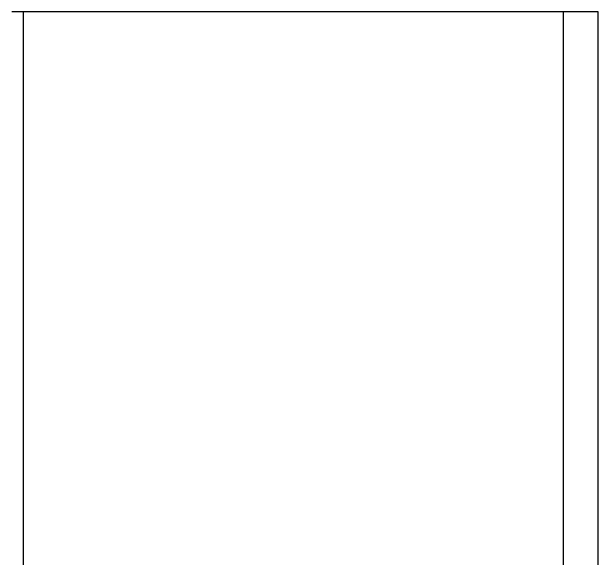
# Model space of a CAD drawing. Header units: millimetres. Extents: x 4195 to 11711, y -1512 to 5723.
# Drawn here: x 11092.841 to 11094.014, y -1511.054 to -1509.96 of the extents above; entities that cross this region are included whole.
import ezdxf

# ---------------------------------------------------------------- set-up
doc = ezdxf.new("R2010")
doc.units = ezdxf.units.MM

msp = doc.modelspace()

# ---------------------------------------------------------------- linework, layer by layer
for p, q in [((11092.8645, -1509.9595), (11092.8408, -1509.9595)), ((11093.9445, -1509.9595), (11092.8645, -1509.9595)), ((11092.8645, -1512.3295), (11092.8645, -1509.9595)), ((11094.0145, -1509.9595), (11093.9445, -1509.9595)), ((11093.9445, -1509.9595), (11093.9445, -1511.0786)), ((11094.0145, -1512.3995), (11094.0145, -1509.9595))]:
    msp.add_line(p, q)

doc.saveas('drawing.dxf')
